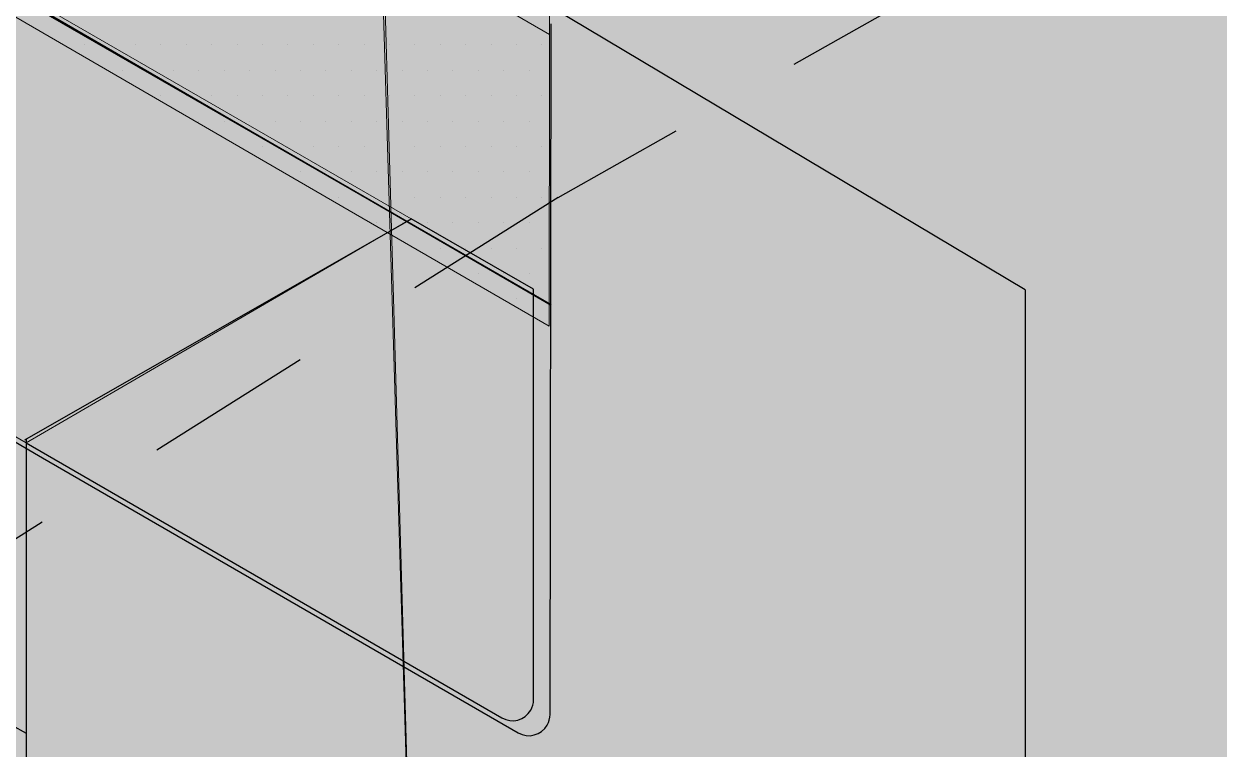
# Model space of a CAD drawing. Header units: inches. Extents: x -24 to 76, y -57 to 19.
# Drawn here: x -2.297 to -1.415, y 9.287 to 9.823 of the extents above; entities that cross this region are included whole.
import ezdxf

# ---------------------------------------------------------------- set-up
doc = ezdxf.new("R2010")
doc.units = ezdxf.units.IN
doc.header["$MEASUREMENT"] = 0
doc.linetypes.add('AI-Linetype-31', pattern=[0.208333, 0.125, -0.083333])
doc.linetypes.add('AI-Linetype-33', pattern=[0.083333, 0.041667, -0.041667])
for name, color, linetype, lineweight in [('.ATI-HATCH', 7, 'Continuous', 0), ('G-ANNO-TTLB', 7, 'Continuous', 0), ('TYVEK', 7, 'Continuous', 0)]:
    doc.layers.add(name, color=color, linetype=linetype, lineweight=lineweight)
pattern_1 = [(45, (0, 0), (-7.071, 7.071), [])]

# ---------------------------------------------------------------- blocks, each defined once
blk = doc.blocks.new('Block_175')
at = {"layer": 'TYVEK', "true_color": 0x000000, "transparency": 33554687}
h = blk.add_hatch(dxfattribs=at)
h.set_pattern_fill('_U', color=18, scale=10, angle=44.99999, style=2, pattern_type=0)
h.set_pattern_definition(pattern_1)
h.paths.add_polyline_path([(-2.29552, 9.51359), (-2.6951, 9.74475), (-2.40967, 9.90871), (-2.01141, 9.679)])
at = {"layer": 'TYVEK', "color": 4, "lineweight": 25, "true_color": 0x00ffff}
for p, q in [((-2.01141, 9.67878), (-2.29684, 9.51565)), ((-1.92102, 9.62689), (-2.01141, 9.679)), ((-1.92102, 9.32404), (-1.92102, 9.62689)), ((-1.55833, 9.62663), (-1.55833, 9.1624)), ((-2.69143, 9.51762), (-2.29552, 9.29932)), ((-2.29552, 9.5164), (-2.29552, 9.15542)), ((-2.29552, 9.51359), (-1.94447, 9.31051))]:
    blk.add_line(p, q, dxfattribs=at)
at = {"layer": 'TYVEK'}
blk.add_lwpolyline([(-2.29552, 9.51359), (-2.6951, 9.74475), (-2.40967, 9.90871), (-2.01141, 9.679)], close=True, dxfattribs=at)
at = {"layer": 'TYVEK', "color": 4, "lineweight": 25, "true_color": 0x00ffff}
blk.add_open_spline([(-1.94447, 9.31051), (-1.937, 9.30619), (-1.92744, 9.30874), (-1.92312, 9.31621), (-1.92175, 9.31859), (-1.92102, 9.32129), (-1.92102, 9.32404)], degree=3, knots=[0, 0, 0, 0, 1, 1, 1, 2, 2, 2, 2], dxfattribs=at)
blk = doc.blocks.new('Block_495')
at = {"layer": '.ATI-HATCH'}
blk.add_lwpolyline([(-2.52197, 10.5628), (-2.72981, 10.67807), (-2.77151, 10.31651), (-2.77151, 10.22695), (-2.66769, 10.03951), (-2.05723, 9.68499), (-1.90956, 9.59957), (-1.90925, 9.80668), (-1.90925, 9.81508), (-2.50948, 10.16231), (-2.5178, 10.17014), (-2.52153, 10.17229), (-2.52153, 10.17932), (-2.52196, 10.18395)], close=True, dxfattribs=at)
at = {"layer": '.ATI-HATCH', "color": 243, "lineweight": 0, "true_color": 0xcc667f}
for points in [[(-2.25243, 9.8073), (-2.25243, 9.8073), (-2.25243, 9.8073), (-2.25243, 9.8073)], [(-2.23368, 9.8073), (-2.23368, 9.8073), (-2.23368, 9.8073), (-2.23368, 9.8073)], [(-2.21493, 9.8073), (-2.21493, 9.8073), (-2.21493, 9.8073), (-2.21493, 9.8073)], [(-2.19618, 9.8073), (-2.19618, 9.8073), (-2.19618, 9.8073), (-2.19618, 9.8073)], [(-2.17743, 9.8073), (-2.17743, 9.8073), (-2.17743, 9.8073), (-2.17743, 9.8073)], [(-2.15868, 9.8073), (-2.15868, 9.8073), (-2.15868, 9.8073), (-2.15868, 9.8073)], [(-2.13993, 9.8073), (-2.13993, 9.8073), (-2.13993, 9.8073), (-2.13993, 9.8073)], [(-2.12118, 9.8073), (-2.12118, 9.8073), (-2.12118, 9.8073), (-2.12118, 9.8073)], [(-2.10243, 9.8073), (-2.10243, 9.8073), (-2.10243, 9.8073), (-2.10243, 9.8073)], [(-2.08368, 9.8073), (-2.08368, 9.8073), (-2.08368, 9.8073), (-2.08368, 9.8073)], [(-2.06493, 9.8073), (-2.06493, 9.8073), (-2.06493, 9.8073), (-2.06493, 9.8073)], [(-2.04618, 9.8073), (-2.04618, 9.8073), (-2.04618, 9.8073), (-2.04618, 9.8073)], [(-2.02743, 9.8073), (-2.02743, 9.8073), (-2.02743, 9.8073), (-2.02743, 9.8073)], [(-2.00868, 9.8073), (-2.00868, 9.8073), (-2.00868, 9.8073), (-2.00868, 9.8073)], [(-1.98993, 9.8073), (-1.98993, 9.8073), (-1.98993, 9.8073), (-1.98993, 9.8073)], [(-1.97118, 9.8073), (-1.97118, 9.8073), (-1.97118, 9.8073), (-1.97118, 9.8073)], [(-1.95243, 9.8073), (-1.95243, 9.8073), (-1.95243, 9.8073), (-1.95243, 9.8073)], [(-1.93368, 9.8073), (-1.93368, 9.8073), (-1.93368, 9.8073), (-1.93368, 9.8073)], [(-1.91493, 9.8073), (-1.91493, 9.8073), (-1.91493, 9.8073), (-1.91493, 9.8073)], [(-2.2243, 9.78855), (-2.2243, 9.78855), (-2.2243, 9.78855), (-2.2243, 9.78855)], [(-2.20555, 9.78855), (-2.20555, 9.78855), (-2.20555, 9.78855), (-2.20555, 9.78855)], [(-2.1868, 9.78855), (-2.1868, 9.78855), (-2.1868, 9.78855), (-2.1868, 9.78855)], [(-2.16805, 9.78855), (-2.16805, 9.78855), (-2.16805, 9.78855), (-2.16805, 9.78855)], [(-2.1493, 9.78855), (-2.1493, 9.78855), (-2.1493, 9.78855), (-2.1493, 9.78855)], [(-2.13055, 9.78855), (-2.13055, 9.78855), (-2.13055, 9.78855), (-2.13055, 9.78855)], [(-2.1118, 9.78855), (-2.1118, 9.78855), (-2.1118, 9.78855), (-2.1118, 9.78855)], [(-2.09305, 9.78855), (-2.09305, 9.78855), (-2.09305, 9.78855), (-2.09305, 9.78855)], [(-2.0743, 9.78855), (-2.0743, 9.78855), (-2.0743, 9.78855), (-2.0743, 9.78855)], [(-2.05555, 9.78855), (-2.05555, 9.78855), (-2.05555, 9.78855), (-2.05555, 9.78855)], [(-2.0368, 9.78855), (-2.0368, 9.78855), (-2.0368, 9.78855), (-2.0368, 9.78855)], [(-2.01805, 9.78855), (-2.01805, 9.78855), (-2.01805, 9.78855), (-2.01805, 9.78855)], [(-1.9993, 9.78855), (-1.9993, 9.78855), (-1.9993, 9.78855), (-1.9993, 9.78855)], [(-1.98055, 9.78855), (-1.98055, 9.78855), (-1.98055, 9.78855), (-1.98055, 9.78855)], [(-1.9618, 9.78855), (-1.9618, 9.78855), (-1.9618, 9.78855), (-1.9618, 9.78855)], [(-1.94305, 9.78855), (-1.94305, 9.78855), (-1.94305, 9.78855), (-1.94305, 9.78855)], [(-1.9243, 9.78855), (-1.9243, 9.78855), (-1.9243, 9.78855), (-1.9243, 9.78855)], [(-2.19618, 9.7698), (-2.19618, 9.7698), (-2.19618, 9.7698), (-2.19618, 9.7698)], [(-2.17743, 9.7698), (-2.17743, 9.7698), (-2.17743, 9.7698), (-2.17743, 9.7698)], [(-2.15868, 9.7698), (-2.15868, 9.7698), (-2.15868, 9.7698), (-2.15868, 9.7698)], [(-2.13993, 9.7698), (-2.13993, 9.7698), (-2.13993, 9.7698), (-2.13993, 9.7698)], [(-2.12118, 9.7698), (-2.12118, 9.7698), (-2.12118, 9.7698), (-2.12118, 9.7698)], [(-2.10243, 9.7698), (-2.10243, 9.7698), (-2.10243, 9.7698), (-2.10243, 9.7698)], [(-2.08368, 9.7698), (-2.08368, 9.7698), (-2.08368, 9.7698), (-2.08368, 9.7698)], [(-2.06493, 9.7698), (-2.06493, 9.7698), (-2.06493, 9.7698), (-2.06493, 9.7698)], [(-2.04618, 9.7698), (-2.04618, 9.7698), (-2.04618, 9.7698), (-2.04618, 9.7698)], [(-2.02743, 9.7698), (-2.02743, 9.7698), (-2.02743, 9.7698), (-2.02743, 9.7698)], [(-2.00868, 9.7698), (-2.00868, 9.7698), (-2.00868, 9.7698), (-2.00868, 9.7698)], [(-1.98993, 9.7698), (-1.98993, 9.7698), (-1.98993, 9.7698), (-1.98993, 9.7698)], [(-1.97118, 9.7698), (-1.97118, 9.7698), (-1.97118, 9.7698), (-1.97118, 9.7698)], [(-1.95243, 9.7698), (-1.95243, 9.7698), (-1.95243, 9.7698), (-1.95243, 9.7698)], [(-1.93368, 9.7698), (-1.93368, 9.7698), (-1.93368, 9.7698), (-1.93368, 9.7698)], [(-1.91493, 9.7698), (-1.91493, 9.7698), (-1.91493, 9.7698), (-1.91493, 9.7698)], [(-2.16805, 9.75105), (-2.16805, 9.75105), (-2.16805, 9.75105), (-2.16805, 9.75105)], [(-2.1493, 9.75105), (-2.1493, 9.75105), (-2.1493, 9.75105), (-2.1493, 9.75105)], [(-2.13055, 9.75105), (-2.13055, 9.75105), (-2.13055, 9.75105), (-2.13055, 9.75105)], [(-2.1118, 9.75105), (-2.1118, 9.75105), (-2.1118, 9.75105), (-2.1118, 9.75105)], [(-2.09305, 9.75105), (-2.09305, 9.75105), (-2.09305, 9.75105), (-2.09305, 9.75105)], [(-2.0743, 9.75105), (-2.0743, 9.75105), (-2.0743, 9.75105), (-2.0743, 9.75105)], [(-2.05555, 9.75105), (-2.05555, 9.75105), (-2.05555, 9.75105), (-2.05555, 9.75105)], [(-2.0368, 9.75105), (-2.0368, 9.75105), (-2.0368, 9.75105), (-2.0368, 9.75105)], [(-2.01805, 9.75105), (-2.01805, 9.75105), (-2.01805, 9.75105), (-2.01805, 9.75105)], [(-1.9993, 9.75105), (-1.9993, 9.75105), (-1.9993, 9.75105), (-1.9993, 9.75105)], [(-1.98055, 9.75105), (-1.98055, 9.75105), (-1.98055, 9.75105), (-1.98055, 9.75105)], [(-1.9618, 9.75105), (-1.9618, 9.75105), (-1.9618, 9.75105), (-1.9618, 9.75105)], [(-1.94305, 9.75105), (-1.94305, 9.75105), (-1.94305, 9.75105), (-1.94305, 9.75105)], [(-1.9243, 9.75105), (-1.9243, 9.75105), (-1.9243, 9.75105), (-1.9243, 9.75105)], [(-2.12118, 9.7323), (-2.12118, 9.7323), (-2.12118, 9.7323), (-2.12118, 9.7323)], [(-2.10243, 9.7323), (-2.10243, 9.7323), (-2.10243, 9.7323), (-2.10243, 9.7323)], [(-2.08368, 9.7323), (-2.08368, 9.7323), (-2.08368, 9.7323), (-2.08368, 9.7323)], [(-2.06493, 9.7323), (-2.06493, 9.7323), (-2.06493, 9.7323), (-2.06493, 9.7323)], [(-2.04618, 9.7323), (-2.04618, 9.7323), (-2.04618, 9.7323), (-2.04618, 9.7323)], [(-2.02743, 9.7323), (-2.02743, 9.7323), (-2.02743, 9.7323), (-2.02743, 9.7323)], [(-2.00868, 9.7323), (-2.00868, 9.7323), (-2.00868, 9.7323), (-2.00868, 9.7323)], [(-1.98993, 9.7323), (-1.98993, 9.7323), (-1.98993, 9.7323), (-1.98993, 9.7323)], [(-1.97118, 9.7323), (-1.97118, 9.7323), (-1.97118, 9.7323), (-1.97118, 9.7323)], [(-1.95243, 9.7323), (-1.95243, 9.7323), (-1.95243, 9.7323), (-1.95243, 9.7323)], [(-1.93368, 9.7323), (-1.93368, 9.7323), (-1.93368, 9.7323), (-1.93368, 9.7323)], [(-1.91493, 9.7323), (-1.91493, 9.7323), (-1.91493, 9.7323), (-1.91493, 9.7323)], [(-2.09305, 9.71355), (-2.09305, 9.71355), (-2.09305, 9.71355), (-2.09305, 9.71355)], [(-2.0743, 9.71355), (-2.0743, 9.71355), (-2.0743, 9.71355), (-2.0743, 9.71355)], [(-2.05555, 9.71355), (-2.05555, 9.71355), (-2.05555, 9.71355), (-2.05555, 9.71355)], [(-2.0368, 9.71355), (-2.0368, 9.71355), (-2.0368, 9.71355), (-2.0368, 9.71355)], [(-2.01805, 9.71355), (-2.01805, 9.71355), (-2.01805, 9.71355), (-2.01805, 9.71355)], [(-1.9993, 9.71355), (-1.9993, 9.71355), (-1.9993, 9.71355), (-1.9993, 9.71355)], [(-1.98055, 9.71355), (-1.98055, 9.71355), (-1.98055, 9.71355), (-1.98055, 9.71355)], [(-1.9618, 9.71355), (-1.9618, 9.71355), (-1.9618, 9.71355), (-1.9618, 9.71355)], [(-1.94305, 9.71355), (-1.94305, 9.71355), (-1.94305, 9.71355), (-1.94305, 9.71355)], [(-1.9243, 9.71355), (-1.9243, 9.71355), (-1.9243, 9.71355), (-1.9243, 9.71355)], [(-2.06493, 9.6948), (-2.06493, 9.6948), (-2.06493, 9.6948), (-2.06493, 9.6948)], [(-2.04618, 9.6948), (-2.04618, 9.6948), (-2.04618, 9.6948), (-2.04618, 9.6948)], [(-2.02743, 9.6948), (-2.02743, 9.6948), (-2.02743, 9.6948), (-2.02743, 9.6948)], [(-2.00868, 9.6948), (-2.00868, 9.6948), (-2.00868, 9.6948), (-2.00868, 9.6948)], [(-1.98993, 9.6948), (-1.98993, 9.6948), (-1.98993, 9.6948), (-1.98993, 9.6948)], [(-1.97118, 9.6948), (-1.97118, 9.6948), (-1.97118, 9.6948), (-1.97118, 9.6948)], [(-1.95243, 9.6948), (-1.95243, 9.6948), (-1.95243, 9.6948), (-1.95243, 9.6948)], [(-1.93368, 9.6948), (-1.93368, 9.6948), (-1.93368, 9.6948), (-1.93368, 9.6948)], [(-1.91493, 9.6948), (-1.91493, 9.6948), (-1.91493, 9.6948), (-1.91493, 9.6948)], [(-2.0368, 9.67605), (-2.0368, 9.67605), (-2.0368, 9.67605), (-2.0368, 9.67605)], [(-2.01805, 9.67605), (-2.01805, 9.67605), (-2.01805, 9.67605), (-2.01805, 9.67605)], [(-1.9993, 9.67605), (-1.9993, 9.67605), (-1.9993, 9.67605), (-1.9993, 9.67605)], [(-1.98055, 9.67605), (-1.98055, 9.67605), (-1.98055, 9.67605), (-1.98055, 9.67605)], [(-1.9618, 9.67605), (-1.9618, 9.67605), (-1.9618, 9.67605), (-1.9618, 9.67605)], [(-1.94305, 9.67605), (-1.94305, 9.67605), (-1.94305, 9.67605), (-1.94305, 9.67605)], [(-1.9243, 9.67605), (-1.9243, 9.67605), (-1.9243, 9.67605), (-1.9243, 9.67605)], [(-2.00868, 9.6573), (-2.00868, 9.6573), (-2.00868, 9.6573), (-2.00868, 9.6573)], [(-1.98993, 9.6573), (-1.98993, 9.6573), (-1.98993, 9.6573), (-1.98993, 9.6573)], [(-1.97118, 9.6573), (-1.97118, 9.6573), (-1.97118, 9.6573), (-1.97118, 9.6573)], [(-1.95243, 9.6573), (-1.95243, 9.6573), (-1.95243, 9.6573), (-1.95243, 9.6573)], [(-1.93368, 9.6573), (-1.93368, 9.6573), (-1.93368, 9.6573), (-1.93368, 9.6573)], [(-1.91493, 9.6573), (-1.91493, 9.6573), (-1.91493, 9.6573), (-1.91493, 9.6573)], [(-1.9618, 9.63855), (-1.9618, 9.63855), (-1.9618, 9.63855), (-1.9618, 9.63855)], [(-1.94305, 9.63855), (-1.94305, 9.63855), (-1.94305, 9.63855), (-1.94305, 9.63855)], [(-1.9243, 9.63855), (-1.9243, 9.63855), (-1.9243, 9.63855), (-1.9243, 9.63855)], [(-1.93368, 9.6198), (-1.93368, 9.6198), (-1.93368, 9.6198), (-1.93368, 9.6198)], [(-1.91493, 9.6198), (-1.91493, 9.6198), (-1.91493, 9.6198), (-1.91493, 9.6198)]]:
    blk.add_open_spline(points, degree=3, dxfattribs=at)
blk = doc.blocks.new('Block_496')
at = {"layer": '.ATI-HATCH'}
blk.add_lwpolyline([(-2.29218, 10.30579), (-2.28823, 10.30814), (-2.28823, 10.69639), (-2.52197, 10.5628), (-2.72981, 10.67807), (-2.77151, 10.31651), (-2.77151, 10.22695), (-2.66769, 10.03951), (-2.05723, 9.68499), (-1.90956, 9.59957), (-1.90925, 9.80668), (-1.90925, 10.08488)], close=True, dxfattribs=at)
at = {"layer": '.ATI-HATCH', "color": 243, "lineweight": 0, "true_color": 0xcc667f}
for points in [[(-2.25243, 9.8073), (-2.25243, 9.8073), (-2.25243, 9.8073), (-2.25243, 9.8073)], [(-2.23368, 9.8073), (-2.23368, 9.8073), (-2.23368, 9.8073), (-2.23368, 9.8073)], [(-2.21493, 9.8073), (-2.21493, 9.8073), (-2.21493, 9.8073), (-2.21493, 9.8073)], [(-2.19618, 9.8073), (-2.19618, 9.8073), (-2.19618, 9.8073), (-2.19618, 9.8073)], [(-2.17743, 9.8073), (-2.17743, 9.8073), (-2.17743, 9.8073), (-2.17743, 9.8073)], [(-2.15868, 9.8073), (-2.15868, 9.8073), (-2.15868, 9.8073), (-2.15868, 9.8073)], [(-2.13993, 9.8073), (-2.13993, 9.8073), (-2.13993, 9.8073), (-2.13993, 9.8073)], [(-2.12118, 9.8073), (-2.12118, 9.8073), (-2.12118, 9.8073), (-2.12118, 9.8073)], [(-2.10243, 9.8073), (-2.10243, 9.8073), (-2.10243, 9.8073), (-2.10243, 9.8073)], [(-2.08368, 9.8073), (-2.08368, 9.8073), (-2.08368, 9.8073), (-2.08368, 9.8073)], [(-2.06493, 9.8073), (-2.06493, 9.8073), (-2.06493, 9.8073), (-2.06493, 9.8073)], [(-2.04618, 9.8073), (-2.04618, 9.8073), (-2.04618, 9.8073), (-2.04618, 9.8073)], [(-2.02743, 9.8073), (-2.02743, 9.8073), (-2.02743, 9.8073), (-2.02743, 9.8073)], [(-2.00868, 9.8073), (-2.00868, 9.8073), (-2.00868, 9.8073), (-2.00868, 9.8073)], [(-1.98993, 9.8073), (-1.98993, 9.8073), (-1.98993, 9.8073), (-1.98993, 9.8073)], [(-1.97118, 9.8073), (-1.97118, 9.8073), (-1.97118, 9.8073), (-1.97118, 9.8073)], [(-1.95243, 9.8073), (-1.95243, 9.8073), (-1.95243, 9.8073), (-1.95243, 9.8073)], [(-1.93368, 9.8073), (-1.93368, 9.8073), (-1.93368, 9.8073), (-1.93368, 9.8073)], [(-1.91493, 9.8073), (-1.91493, 9.8073), (-1.91493, 9.8073), (-1.91493, 9.8073)], [(-2.2243, 9.78855), (-2.2243, 9.78855), (-2.2243, 9.78855), (-2.2243, 9.78855)], [(-2.20555, 9.78855), (-2.20555, 9.78855), (-2.20555, 9.78855), (-2.20555, 9.78855)], [(-2.1868, 9.78855), (-2.1868, 9.78855), (-2.1868, 9.78855), (-2.1868, 9.78855)], [(-2.16805, 9.78855), (-2.16805, 9.78855), (-2.16805, 9.78855), (-2.16805, 9.78855)], [(-2.1493, 9.78855), (-2.1493, 9.78855), (-2.1493, 9.78855), (-2.1493, 9.78855)], [(-2.13055, 9.78855), (-2.13055, 9.78855), (-2.13055, 9.78855), (-2.13055, 9.78855)], [(-2.1118, 9.78855), (-2.1118, 9.78855), (-2.1118, 9.78855), (-2.1118, 9.78855)], [(-2.09305, 9.78855), (-2.09305, 9.78855), (-2.09305, 9.78855), (-2.09305, 9.78855)], [(-2.0743, 9.78855), (-2.0743, 9.78855), (-2.0743, 9.78855), (-2.0743, 9.78855)], [(-2.05555, 9.78855), (-2.05555, 9.78855), (-2.05555, 9.78855), (-2.05555, 9.78855)], [(-2.0368, 9.78855), (-2.0368, 9.78855), (-2.0368, 9.78855), (-2.0368, 9.78855)], [(-2.01805, 9.78855), (-2.01805, 9.78855), (-2.01805, 9.78855), (-2.01805, 9.78855)], [(-1.9993, 9.78855), (-1.9993, 9.78855), (-1.9993, 9.78855), (-1.9993, 9.78855)], [(-1.98055, 9.78855), (-1.98055, 9.78855), (-1.98055, 9.78855), (-1.98055, 9.78855)], [(-1.9618, 9.78855), (-1.9618, 9.78855), (-1.9618, 9.78855), (-1.9618, 9.78855)], [(-1.94305, 9.78855), (-1.94305, 9.78855), (-1.94305, 9.78855), (-1.94305, 9.78855)], [(-1.9243, 9.78855), (-1.9243, 9.78855), (-1.9243, 9.78855), (-1.9243, 9.78855)], [(-2.19618, 9.7698), (-2.19618, 9.7698), (-2.19618, 9.7698), (-2.19618, 9.7698)], [(-2.17743, 9.7698), (-2.17743, 9.7698), (-2.17743, 9.7698), (-2.17743, 9.7698)], [(-2.15868, 9.7698), (-2.15868, 9.7698), (-2.15868, 9.7698), (-2.15868, 9.7698)], [(-2.13993, 9.7698), (-2.13993, 9.7698), (-2.13993, 9.7698), (-2.13993, 9.7698)], [(-2.12118, 9.7698), (-2.12118, 9.7698), (-2.12118, 9.7698), (-2.12118, 9.7698)], [(-2.10243, 9.7698), (-2.10243, 9.7698), (-2.10243, 9.7698), (-2.10243, 9.7698)], [(-2.08368, 9.7698), (-2.08368, 9.7698), (-2.08368, 9.7698), (-2.08368, 9.7698)], [(-2.06493, 9.7698), (-2.06493, 9.7698), (-2.06493, 9.7698), (-2.06493, 9.7698)], [(-2.04618, 9.7698), (-2.04618, 9.7698), (-2.04618, 9.7698), (-2.04618, 9.7698)], [(-2.02743, 9.7698), (-2.02743, 9.7698), (-2.02743, 9.7698), (-2.02743, 9.7698)], [(-2.00868, 9.7698), (-2.00868, 9.7698), (-2.00868, 9.7698), (-2.00868, 9.7698)], [(-1.98993, 9.7698), (-1.98993, 9.7698), (-1.98993, 9.7698), (-1.98993, 9.7698)], [(-1.97118, 9.7698), (-1.97118, 9.7698), (-1.97118, 9.7698), (-1.97118, 9.7698)], [(-1.95243, 9.7698), (-1.95243, 9.7698), (-1.95243, 9.7698), (-1.95243, 9.7698)], [(-1.93368, 9.7698), (-1.93368, 9.7698), (-1.93368, 9.7698), (-1.93368, 9.7698)], [(-1.91493, 9.7698), (-1.91493, 9.7698), (-1.91493, 9.7698), (-1.91493, 9.7698)], [(-2.16805, 9.75105), (-2.16805, 9.75105), (-2.16805, 9.75105), (-2.16805, 9.75105)], [(-2.1493, 9.75105), (-2.1493, 9.75105), (-2.1493, 9.75105), (-2.1493, 9.75105)], [(-2.13055, 9.75105), (-2.13055, 9.75105), (-2.13055, 9.75105), (-2.13055, 9.75105)], [(-2.1118, 9.75105), (-2.1118, 9.75105), (-2.1118, 9.75105), (-2.1118, 9.75105)], [(-2.09305, 9.75105), (-2.09305, 9.75105), (-2.09305, 9.75105), (-2.09305, 9.75105)], [(-2.0743, 9.75105), (-2.0743, 9.75105), (-2.0743, 9.75105), (-2.0743, 9.75105)], [(-2.05555, 9.75105), (-2.05555, 9.75105), (-2.05555, 9.75105), (-2.05555, 9.75105)], [(-2.0368, 9.75105), (-2.0368, 9.75105), (-2.0368, 9.75105), (-2.0368, 9.75105)], [(-2.01805, 9.75105), (-2.01805, 9.75105), (-2.01805, 9.75105), (-2.01805, 9.75105)], [(-1.9993, 9.75105), (-1.9993, 9.75105), (-1.9993, 9.75105), (-1.9993, 9.75105)], [(-1.98055, 9.75105), (-1.98055, 9.75105), (-1.98055, 9.75105), (-1.98055, 9.75105)], [(-1.9618, 9.75105), (-1.9618, 9.75105), (-1.9618, 9.75105), (-1.9618, 9.75105)], [(-1.94305, 9.75105), (-1.94305, 9.75105), (-1.94305, 9.75105), (-1.94305, 9.75105)], [(-1.9243, 9.75105), (-1.9243, 9.75105), (-1.9243, 9.75105), (-1.9243, 9.75105)], [(-2.12118, 9.7323), (-2.12118, 9.7323), (-2.12118, 9.7323), (-2.12118, 9.7323)], [(-2.10243, 9.7323), (-2.10243, 9.7323), (-2.10243, 9.7323), (-2.10243, 9.7323)], [(-2.08368, 9.7323), (-2.08368, 9.7323), (-2.08368, 9.7323), (-2.08368, 9.7323)], [(-2.06493, 9.7323), (-2.06493, 9.7323), (-2.06493, 9.7323), (-2.06493, 9.7323)], [(-2.04618, 9.7323), (-2.04618, 9.7323), (-2.04618, 9.7323), (-2.04618, 9.7323)], [(-2.02743, 9.7323), (-2.02743, 9.7323), (-2.02743, 9.7323), (-2.02743, 9.7323)], [(-2.00868, 9.7323), (-2.00868, 9.7323), (-2.00868, 9.7323), (-2.00868, 9.7323)], [(-1.98993, 9.7323), (-1.98993, 9.7323), (-1.98993, 9.7323), (-1.98993, 9.7323)], [(-1.97118, 9.7323), (-1.97118, 9.7323), (-1.97118, 9.7323), (-1.97118, 9.7323)], [(-1.95243, 9.7323), (-1.95243, 9.7323), (-1.95243, 9.7323), (-1.95243, 9.7323)], [(-1.93368, 9.7323), (-1.93368, 9.7323), (-1.93368, 9.7323), (-1.93368, 9.7323)], [(-1.91493, 9.7323), (-1.91493, 9.7323), (-1.91493, 9.7323), (-1.91493, 9.7323)], [(-2.09305, 9.71355), (-2.09305, 9.71355), (-2.09305, 9.71355), (-2.09305, 9.71355)], [(-2.0743, 9.71355), (-2.0743, 9.71355), (-2.0743, 9.71355), (-2.0743, 9.71355)], [(-2.05555, 9.71355), (-2.05555, 9.71355), (-2.05555, 9.71355), (-2.05555, 9.71355)], [(-2.0368, 9.71355), (-2.0368, 9.71355), (-2.0368, 9.71355), (-2.0368, 9.71355)], [(-2.01805, 9.71355), (-2.01805, 9.71355), (-2.01805, 9.71355), (-2.01805, 9.71355)], [(-1.9993, 9.71355), (-1.9993, 9.71355), (-1.9993, 9.71355), (-1.9993, 9.71355)], [(-1.98055, 9.71355), (-1.98055, 9.71355), (-1.98055, 9.71355), (-1.98055, 9.71355)], [(-1.9618, 9.71355), (-1.9618, 9.71355), (-1.9618, 9.71355), (-1.9618, 9.71355)], [(-1.94305, 9.71355), (-1.94305, 9.71355), (-1.94305, 9.71355), (-1.94305, 9.71355)], [(-1.9243, 9.71355), (-1.9243, 9.71355), (-1.9243, 9.71355), (-1.9243, 9.71355)], [(-2.06493, 9.6948), (-2.06493, 9.6948), (-2.06493, 9.6948), (-2.06493, 9.6948)], [(-2.04618, 9.6948), (-2.04618, 9.6948), (-2.04618, 9.6948), (-2.04618, 9.6948)], [(-2.02743, 9.6948), (-2.02743, 9.6948), (-2.02743, 9.6948), (-2.02743, 9.6948)], [(-2.00868, 9.6948), (-2.00868, 9.6948), (-2.00868, 9.6948), (-2.00868, 9.6948)], [(-1.98993, 9.6948), (-1.98993, 9.6948), (-1.98993, 9.6948), (-1.98993, 9.6948)], [(-1.97118, 9.6948), (-1.97118, 9.6948), (-1.97118, 9.6948), (-1.97118, 9.6948)], [(-1.95243, 9.6948), (-1.95243, 9.6948), (-1.95243, 9.6948), (-1.95243, 9.6948)], [(-1.93368, 9.6948), (-1.93368, 9.6948), (-1.93368, 9.6948), (-1.93368, 9.6948)], [(-1.91493, 9.6948), (-1.91493, 9.6948), (-1.91493, 9.6948), (-1.91493, 9.6948)], [(-2.0368, 9.67605), (-2.0368, 9.67605), (-2.0368, 9.67605), (-2.0368, 9.67605)], [(-2.01805, 9.67605), (-2.01805, 9.67605), (-2.01805, 9.67605), (-2.01805, 9.67605)], [(-1.9993, 9.67605), (-1.9993, 9.67605), (-1.9993, 9.67605), (-1.9993, 9.67605)], [(-1.98055, 9.67605), (-1.98055, 9.67605), (-1.98055, 9.67605), (-1.98055, 9.67605)], [(-1.9618, 9.67605), (-1.9618, 9.67605), (-1.9618, 9.67605), (-1.9618, 9.67605)], [(-1.94305, 9.67605), (-1.94305, 9.67605), (-1.94305, 9.67605), (-1.94305, 9.67605)], [(-1.9243, 9.67605), (-1.9243, 9.67605), (-1.9243, 9.67605), (-1.9243, 9.67605)], [(-2.00868, 9.6573), (-2.00868, 9.6573), (-2.00868, 9.6573), (-2.00868, 9.6573)], [(-1.98993, 9.6573), (-1.98993, 9.6573), (-1.98993, 9.6573), (-1.98993, 9.6573)], [(-1.97118, 9.6573), (-1.97118, 9.6573), (-1.97118, 9.6573), (-1.97118, 9.6573)], [(-1.95243, 9.6573), (-1.95243, 9.6573), (-1.95243, 9.6573), (-1.95243, 9.6573)], [(-1.93368, 9.6573), (-1.93368, 9.6573), (-1.93368, 9.6573), (-1.93368, 9.6573)], [(-1.91493, 9.6573), (-1.91493, 9.6573), (-1.91493, 9.6573), (-1.91493, 9.6573)], [(-1.9618, 9.63855), (-1.9618, 9.63855), (-1.9618, 9.63855), (-1.9618, 9.63855)], [(-1.94305, 9.63855), (-1.94305, 9.63855), (-1.94305, 9.63855), (-1.94305, 9.63855)], [(-1.9243, 9.63855), (-1.9243, 9.63855), (-1.9243, 9.63855), (-1.9243, 9.63855)], [(-1.93368, 9.6198), (-1.93368, 9.6198), (-1.93368, 9.6198), (-1.93368, 9.6198)], [(-1.91493, 9.6198), (-1.91493, 9.6198), (-1.91493, 9.6198), (-1.91493, 9.6198)]]:
    blk.add_open_spline(points, degree=3, dxfattribs=at)
blk = doc.blocks.new('Block_511')
at = {"layer": '.ATI-HATCH', "true_color": 0xe6e6e6, "transparency": 33554687}
h = blk.add_hatch(color=254, dxfattribs=at)
edge = h.paths.add_edge_path()
edge.add_spline(control_points=[(3.25948, 16.68127), (3.25948, 16.68127), (3.23957, 16.6806), (3.23957, 16.6806), (3.23957, 16.6806), (3.19776, 16.67928), (3.19776, 16.67928), (3.19776, 16.67928), (3.03849, 16.67264), (3.03849, 16.67264), (3.03849, 16.67264), (3.02258, 16.67198), (3.02258, 16.67198), (3.02258, 16.67198), (2.7485, 16.66137), (2.7485, 16.66137), (2.7485, 16.66137), (2.69341, 16.65937), (2.69341, 16.65937), (2.69341, 16.65937), (2.39014, 16.64742), (2.39014, 16.64742), (2.39014, 16.64742), (2.01652, 16.63282), (2.01652, 16.63282), (2.01652, 16.63282), (1.96279, 16.63083), (1.96279, 16.63083), (1.96279, 16.63083), (1.67144, 16.61955), (1.67144, 16.61955), (1.67144, 16.61955), (1.47967, 16.61226), (1.47967, 16.61226), (1.47967, 16.61226), (0.41057, 16.57044), (0.41057, 16.57044), (0.41057, 16.57044), (-0.68704, 16.52731), (-0.68704, 16.52731), (-0.68704, 16.52731), (-1.202, 16.5074), (-1.202, 16.5074), (-1.202, 16.5074), (-1.66853, 16.48949), (-1.66853, 16.48949), (-1.66853, 16.48949), (-2.06736, 16.47356), (-2.06736, 16.47356), (-2.06736, 16.47356), (-2.3766, 16.46161), (-2.3766, 16.46161), (-2.3766, 16.46161), (-2.57702, 16.45365), (-2.57702, 16.45365), (-2.57702, 16.45365), (-2.64868, 16.45099), (-2.64868, 16.45099), (-2.64868, 16.45099), (-2.44098, 8.3509), (-2.44098, 8.3509), (-2.44098, 8.3509), (-2.4403, 8.33234), (-2.4403, 8.33234), (-2.4403, 8.33234), (3.08494, 9.0716), (3.08494, 9.0716), (3.08494, 9.0716), (3.25948, 16.68127), (3.25948, 16.68127)], knot_values=[0, 0, 0, 0, 1, 1, 1, 2, 2, 2, 3, 3, 3, 4, 4, 4, 5, 5, 5, 6, 6, 6, 7, 7, 7, 8, 8, 8, 9, 9, 9, 10, 10, 10, 11, 11, 11, 12, 12, 12, 13, 13, 13, 14, 14, 14, 15, 15, 15, 16, 16, 16, 17, 17, 17, 18, 18, 18, 19, 19, 19, 20, 20, 20, 21, 21, 21, 22, 22, 22, 23, 23, 23, 23], degree=3, periodic=0)
edge.add_line((3.25948, 16.68127), (3.25948, 16.68127))
edge = h.paths.add_edge_path()
edge.add_spline(control_points=[(-0.97903, 10.24817), (-0.97903, 10.24817), (-0.98035, 10.37426), (-0.98035, 10.37426), (-0.98035, 10.37426), (-1.02548, 13.96641), (-1.02548, 13.96641), (-1.02548, 13.96641), (-1.0288, 13.98832), (-1.0288, 13.98832), (-1.0288, 13.98832), (-1.02614, 13.99495), (-1.02614, 13.99495), (-1.02614, 13.99495), (-1.03344, 14.59552), (-1.03344, 14.59552), (-1.03344, 14.59552), (-1.03477, 14.7017), (-1.03477, 14.7017), (-1.03477, 14.7017), (-1.03477, 14.70702), (-1.03477, 14.70702), (-1.03477, 14.70702), (1.71857, 14.87358), (1.71857, 14.87358), (1.71857, 14.87358), (1.78294, 14.8769), (1.78294, 14.8769), (1.78294, 14.8769), (1.79025, 14.87756), (1.79025, 14.87756), (1.79025, 14.87756), (1.80883, 14.87888), (1.80883, 14.87888), (1.80883, 14.87888), (1.80152, 14.22058), (1.80152, 14.22058), (1.80152, 14.22058), (1.80484, 14.21395), (1.80484, 14.21395), (1.80484, 14.21395), (1.80085, 14.16152), (1.80085, 14.16152), (1.80085, 14.16152), (1.77498, 11.84484), (1.77498, 11.84484), (1.77498, 11.84484), (1.7783, 11.8382), (1.7783, 11.8382), (1.7783, 11.8382), (1.7743, 11.80302), (1.7743, 11.80302), (1.7743, 11.80302), (1.75906, 10.43266), (1.75906, 10.43266), (1.75906, 10.43266), (-0.97703, 10.11876), (-0.97703, 10.11876), (-0.97703, 10.11876), (-0.97771, 10.13403), (-0.97771, 10.13403), (-0.97771, 10.13403), (-0.97771, 10.14134), (-0.97771, 10.14134), (-0.97771, 10.14134), (-0.97903, 10.24752), (-0.97903, 10.24752), (-0.97903, 10.24752), (-0.97903, 10.24817), (-0.97903, 10.24817)], knot_values=[0, 0, 0, 0, 1, 1, 1, 2, 2, 2, 3, 3, 3, 4, 4, 4, 5, 5, 5, 6, 6, 6, 7, 7, 7, 8, 8, 8, 9, 9, 9, 10, 10, 10, 11, 11, 11, 12, 12, 12, 13, 13, 13, 14, 14, 14, 15, 15, 15, 16, 16, 16, 17, 17, 17, 18, 18, 18, 19, 19, 19, 20, 20, 20, 21, 21, 21, 22, 22, 22, 23, 23, 23, 23], degree=3, periodic=0)
edge.add_line((-0.97903, 10.24817), (-0.97903, 10.24817))
at = {"layer": '.ATI-HATCH', "true_color": 0x000000, "transparency": 33554687}
h = blk.add_hatch(dxfattribs=at)
h.set_pattern_fill('_U', color=18, scale=10, angle=44.99999, style=2, pattern_type=0)
h.set_pattern_definition(pattern_1)
h.paths.add_polyline_path([(-2.10433, 12.40252), (-0.99603, 12.51766), (-0.96394, 10.11319), (1.77215, 10.42709), (1.79777, 12.82661), (2.82224, 12.93194), (2.74416, 9.53352), (-2.00453, 8.92698)])
at = {"layer": '.ATI-HATCH'}
blk.add_lwpolyline([(-2.10433, 12.40252), (-0.99603, 12.51766), (-0.96394, 10.11319), (1.77215, 10.42709), (1.79777, 12.82661), (2.82224, 12.93194), (2.74416, 9.53352), (-2.00453, 8.92698)], close=True, dxfattribs=at)
for points, knots in [([(3.25948, 16.68127), (3.25948, 16.68127), (3.23957, 16.6806), (3.23957, 16.6806), (3.23957, 16.6806), (3.19776, 16.67928), (3.19776, 16.67928), (3.19776, 16.67928), (3.03849, 16.67264), (3.03849, 16.67264), (3.03849, 16.67264), (3.02258, 16.67198), (3.02258, 16.67198), (3.02258, 16.67198), (2.7485, 16.66137), (2.7485, 16.66137), (2.7485, 16.66137), (2.69341, 16.65937), (2.69341, 16.65937), (2.69341, 16.65937), (2.39014, 16.64742), (2.39014, 16.64742), (2.39014, 16.64742), (2.01652, 16.63282), (2.01652, 16.63282), (2.01652, 16.63282), (1.96279, 16.63083), (1.96279, 16.63083), (1.96279, 16.63083), (1.67144, 16.61955), (1.67144, 16.61955), (1.67144, 16.61955), (1.47967, 16.61226), (1.47967, 16.61226), (1.47967, 16.61226), (0.41057, 16.57044), (0.41057, 16.57044), (0.41057, 16.57044), (-0.68704, 16.52731), (-0.68704, 16.52731), (-0.68704, 16.52731), (-1.202, 16.5074), (-1.202, 16.5074), (-1.202, 16.5074), (-1.66853, 16.48949), (-1.66853, 16.48949), (-1.66853, 16.48949), (-2.06736, 16.47356), (-2.06736, 16.47356), (-2.06736, 16.47356), (-2.3766, 16.46161), (-2.3766, 16.46161), (-2.3766, 16.46161), (-2.57702, 16.45365), (-2.57702, 16.45365), (-2.57702, 16.45365), (-2.64868, 16.45099), (-2.64868, 16.45099), (-2.64868, 16.45099), (-2.44098, 8.3509), (-2.44098, 8.3509), (-2.44098, 8.3509), (-2.4403, 8.33234), (-2.4403, 8.33234), (-2.4403, 8.33234), (3.08494, 9.0716), (3.08494, 9.0716), (3.08494, 9.0716), (3.25948, 16.68127), (3.25948, 16.68127)], [0, 0, 0, 0, 1, 1, 1, 2, 2, 2, 3, 3, 3, 4, 4, 4, 5, 5, 5, 6, 6, 6, 7, 7, 7, 8, 8, 8, 9, 9, 9, 10, 10, 10, 11, 11, 11, 12, 12, 12, 13, 13, 13, 14, 14, 14, 15, 15, 15, 16, 16, 16, 17, 17, 17, 18, 18, 18, 19, 19, 19, 20, 20, 20, 21, 21, 21, 22, 22, 22, 23, 23, 23, 23]), ([(-2.21124, 15.75957), (-2.21124, 15.75957), (2.88591, 15.99067), (2.88591, 15.99067), (2.88591, 15.99067), (2.7381, 9.54114), (2.7381, 9.54114), (2.7381, 9.54114), (-2.00478, 8.93535), (-2.00478, 8.93535), (-2.00478, 8.93535), (-2.21124, 15.75957), (-2.21124, 15.75957)], [0, 0, 0, 0, 1, 1, 1, 2, 2, 2, 3, 3, 3, 4, 4, 4, 4])]:
    blk.add_open_spline(points, degree=3, knots=knots, dxfattribs=at)
at = {"layer": '.ATI-HATCH', "color": 18, "lineweight": 18, "true_color": 0x000000}
blk.add_open_spline([(-2.21124, 15.75957), (-2.21124, 15.75957), (2.88591, 15.99067), (2.88591, 15.99067), (2.88591, 15.99067), (2.7381, 9.54114), (2.7381, 9.54114), (2.7381, 9.54114), (-2.00478, 8.93535), (-2.00478, 8.93535), (-2.00478, 8.93535), (-2.21124, 15.75957), (-2.21124, 15.75957)], degree=3, knots=[0, 0, 0, 0, 1, 1, 1, 2, 2, 2, 3, 3, 3, 4, 4, 4, 4], dxfattribs=at)
blk = doc.blocks.new('Block_510')
at = {"layer": '.ATI-HATCH'}
blk.add_blockref('Block_511', (0, 0), dxfattribs=at)

msp = doc.modelspace()

# ---------------------------------------------------------------- hatches: boundary and pattern name
at = {"layer": 'G-ANNO-TTLB', "true_color": 0xff00ff, "transparency": 33554687}
h = msp.add_hatch(color=6, dxfattribs=at)
edge = h.paths.add_edge_path()
edge.add_spline(control_points=[(19.91565, -15.06516), (19.91565, -15.06516), (-20.7721, -15.06516), (-20.7721, -15.06516), (-20.7721, -15.06516), (-20.7721, 19.05984), (-20.7721, 19.05984), (-20.7721, 19.05984), (19.91565, 19.05984), (19.91565, 19.05984), (19.91565, 19.05984), (19.91565, -15.06516), (19.91565, -15.06516)], knot_values=[0, 0, 0, 0, 1, 1, 1, 2, 2, 2, 3, 3, 3, 4, 4, 4, 4], degree=3, periodic=0)
edge = h.paths.add_edge_path()
edge.add_spline(control_points=[(-20.6471, 18.93484), (-20.6471, 18.93484), (-20.6471, -14.94016), (-20.6471, -14.94016), (-20.6471, -14.94016), (19.79065, -14.94016), (19.79065, -14.94016), (19.79065, -14.94016), (19.79065, 18.93484), (19.79065, 18.93484), (19.79065, 18.93484), (-20.6471, 18.93484), (-20.6471, 18.93484)], knot_values=[0, 0, 0, 0, 1, 1, 1, 2, 2, 2, 3, 3, 3, 4, 4, 4, 4], degree=3, periodic=0)
edge.add_line((-20.6471, 18.93484), (-20.6471, 18.93484))

# ---------------------------------------------------------------- linework, layer by layer
at = {"layer": 'G-ANNO-TTLB'}
for points in [[(19.91565, -15.06516), (19.91565, -15.06516), (-20.7721, -15.06516), (-20.7721, -15.06516), (-20.7721, -15.06516), (-20.7721, 19.05984), (-20.7721, 19.05984), (-20.7721, 19.05984), (19.91565, 19.05984), (19.91565, 19.05984), (19.91565, 19.05984), (19.91565, -15.06516), (19.91565, -15.06516)], [(-20.6471, 18.93484), (-20.6471, 18.93484), (-20.6471, -14.94016), (-20.6471, -14.94016), (-20.6471, -14.94016), (19.79065, -14.94016), (19.79065, -14.94016), (19.79065, -14.94016), (19.79065, 18.93484), (19.79065, 18.93484), (19.79065, 18.93484), (-20.6471, 18.93484), (-20.6471, 18.93484)]]:
    msp.add_open_spline(points, degree=3, knots=[0, 0, 0, 0, 1, 1, 1, 2, 2, 2, 3, 3, 3, 4, 4, 4, 4], dxfattribs=at)
at = {"layer": 'TYVEK', "color": 33, "lineweight": 25, "true_color": 0xcc9966}
msp.add_line((-2.77041, 10.11582), (-1.90815, 9.61507), dxfattribs=at)
at = {"layer": 'TYVEK', "color": 4, "lineweight": 25, "true_color": 0x00ffff}
for p, q in [((-1.9089, 9.61584), (-2.77041, 10.11252)), ((-1.90845, 9.61558), (-2.64609, 10.04229)), ((-3.04336, 9.94217), (-2.2834, 9.50254)), ((-1.55833, 9.62663), (-1.90815, 9.83507)), ((-1.9089, 9.31298), (-1.90815, 9.82282)), ((-2.2834, 9.50254), (-1.93235, 9.29946))]:
    msp.add_line(p, q, dxfattribs=at)
at = {"layer": 'TYVEK', "color": 18, "linetype": 'AI-Linetype-31', "lineweight": 25, "true_color": 0x000000}
msp.add_line((-1.90286, 9.69455), (-2.74899, 9.1624), dxfattribs=at)
at = {"layer": 'TYVEK', "color": 252, "linetype": 'AI-Linetype-33', "lineweight": 25, "true_color": 0x848484}
msp.add_lwpolyline([(-1.90286, 9.69455), (-1.55127, 9.89357), (-1.90286, 10.10557)], dxfattribs=at)
at = {"layer": 'TYVEK', "color": 4, "lineweight": 25, "true_color": 0x00ffff}
msp.add_lwpolyline([(-1.90815, 9.82282)], dxfattribs=at)
msp.add_open_spline([(-1.93235, 9.29946), (-1.92488, 9.29514), (-1.91532, 9.29769), (-1.911, 9.30516), (-1.90962, 9.30754), (-1.9089, 9.31024), (-1.9089, 9.31298)], degree=3, knots=[0, 0, 0, 0, 1, 1, 1, 2, 2, 2, 2], dxfattribs=at)

# ---------------------------------------------------------------- block references
at = {"layer": '.ATI-HATCH'}
for name in ['Block_510', 'Block_496', 'Block_495']:
    msp.add_blockref(name, (0, 0), dxfattribs=at)
at = {"layer": 'TYVEK'}
msp.add_blockref('Block_175', (0, 0), dxfattribs=at)

doc.saveas('drawing.dxf')
